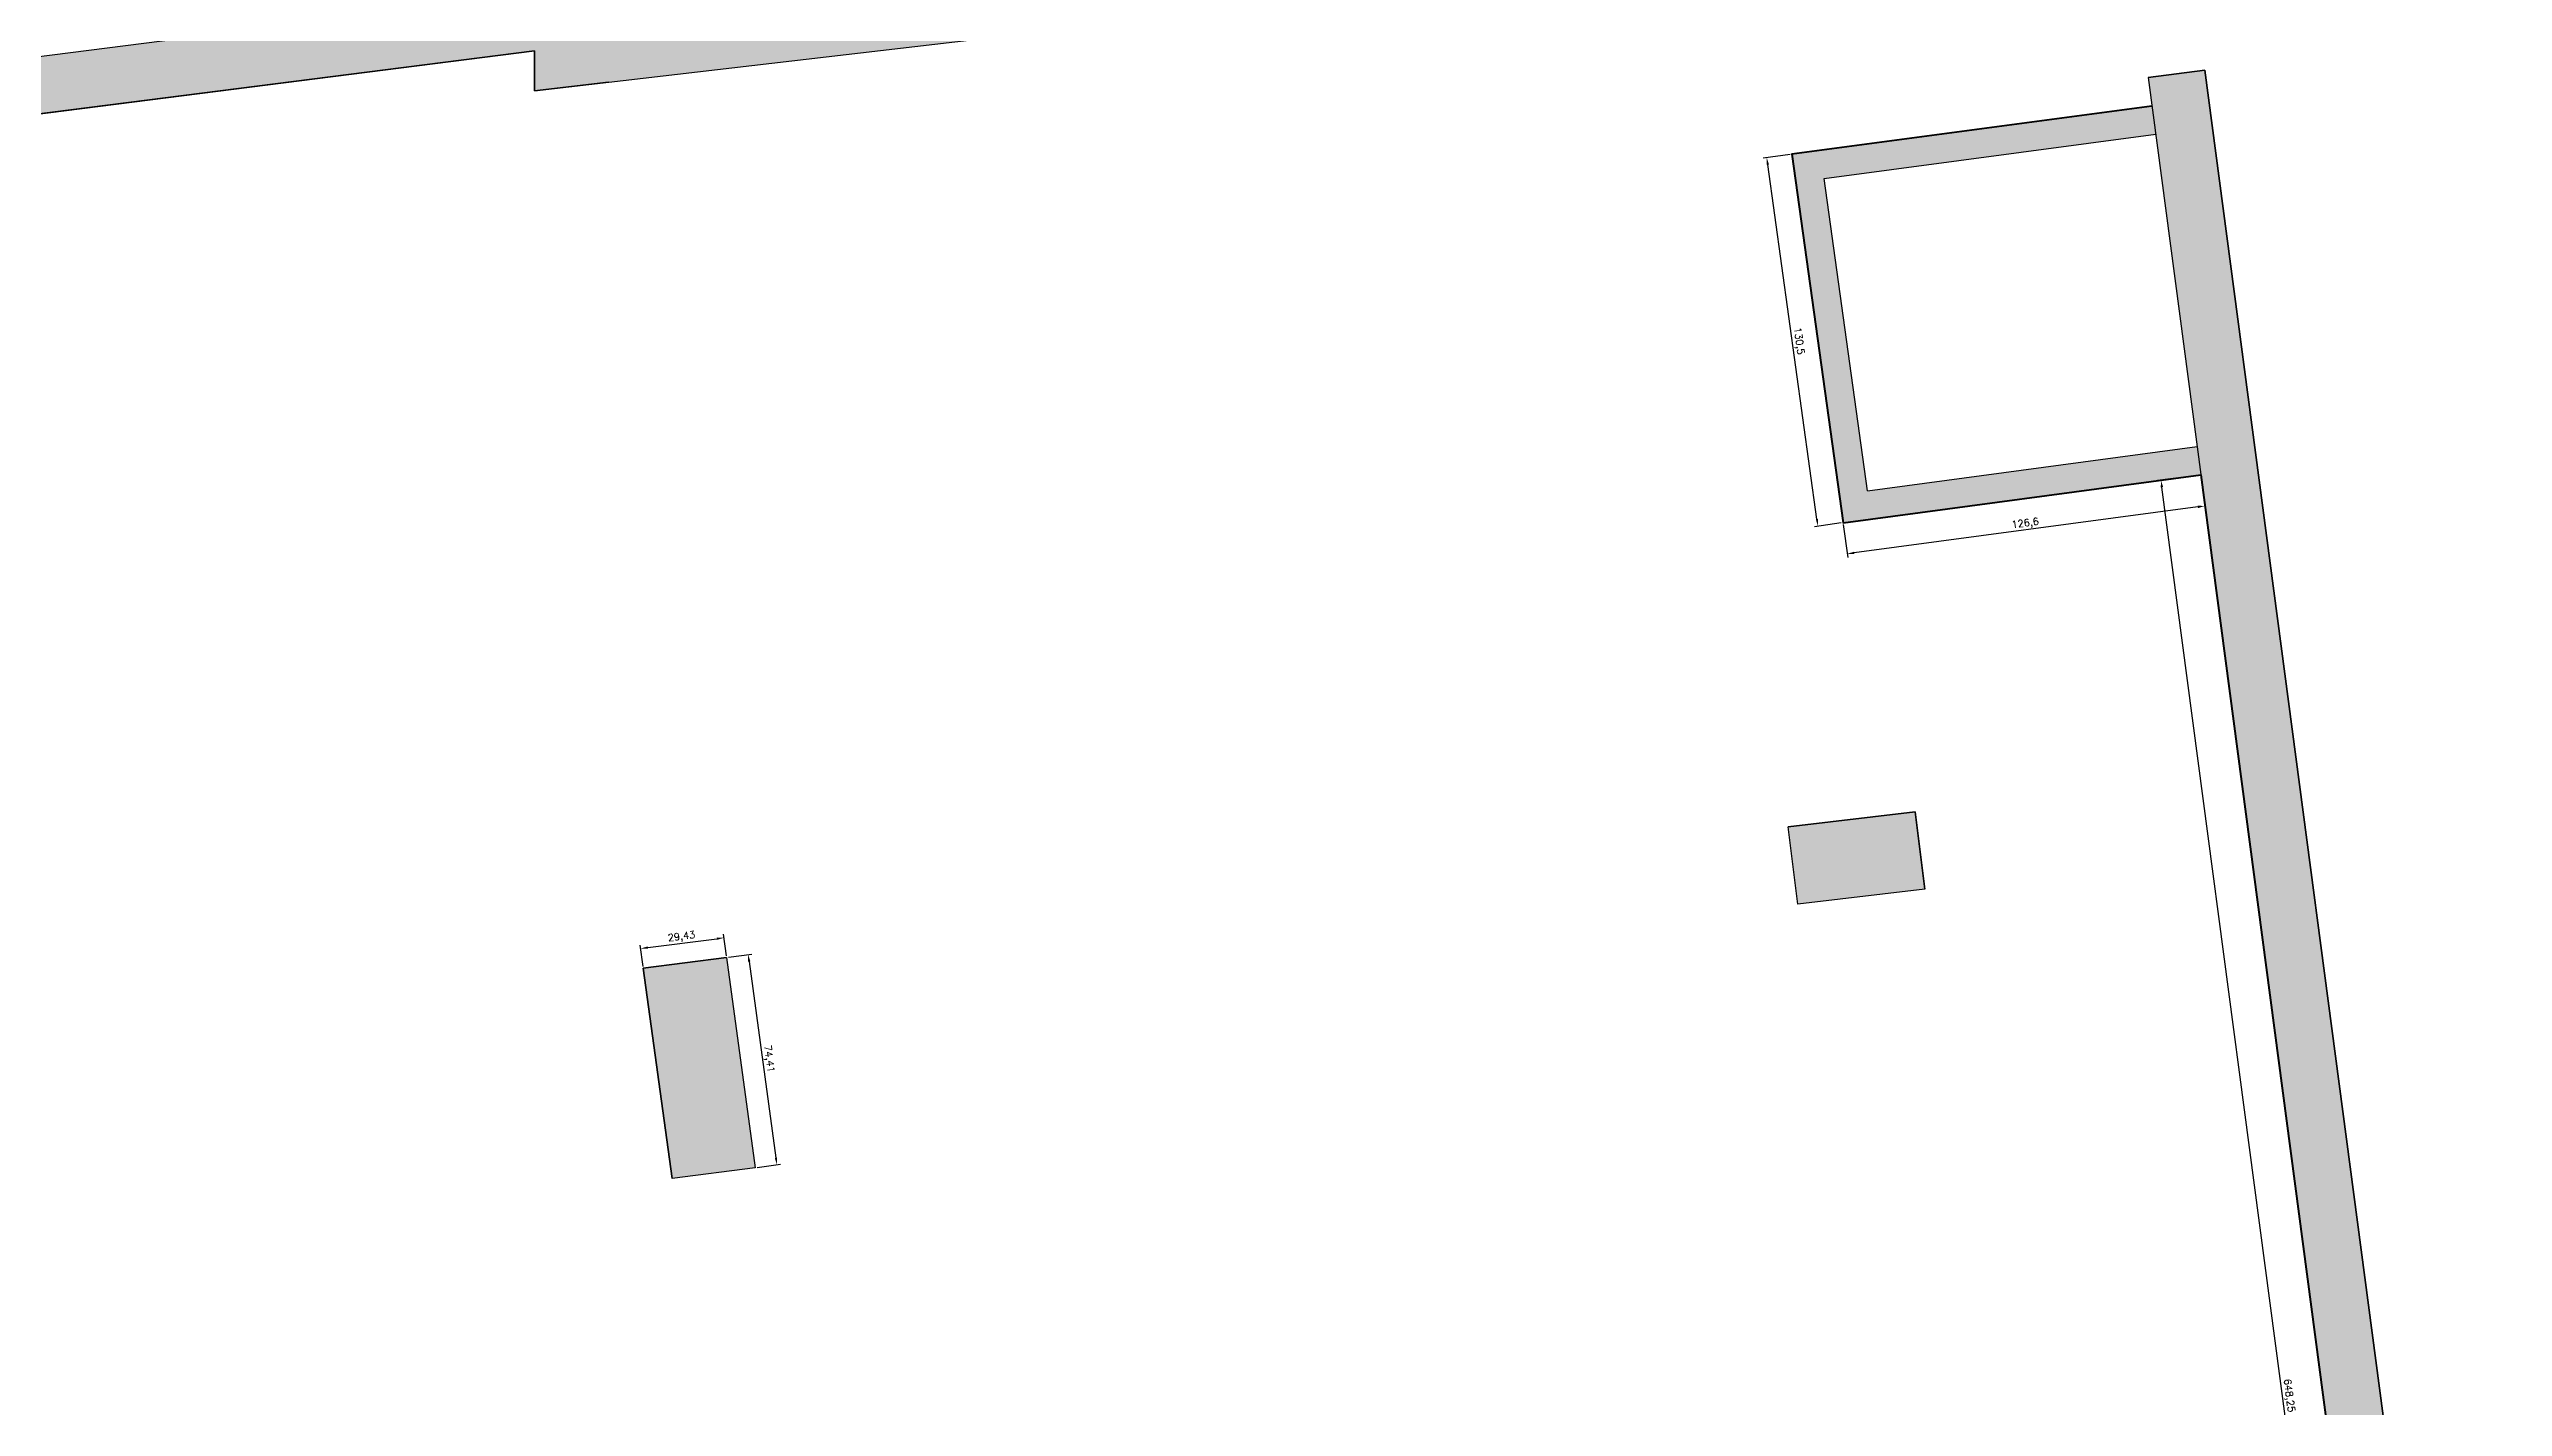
# Model space of a CAD drawing. Extents: x 24214 to 26635, y 31988 to 38688.
# Drawn here: x 25166 to 26027, y 34164 to 34640 of the extents above; entities that cross this region are included whole.
import ezdxf

# ---------------------------------------------------------------- set-up
doc = ezdxf.new("R2010")
doc.units = 0
doc.header["$MEASUREMENT"] = 0
doc.header["$PDMODE"] = 3
doc.header["$PDSIZE"] = -3
doc.layers.add('0_IO_00_DIMENSION_1-20', color=1, linetype='Continuous')
doc.layers.add('Leica_3DDisto_2D', color=5, linetype='Continuous')
doc.styles.get("Standard").update_dxf_attribs({"font": 'simplex'})
doc.dimstyles.new('ISO-25', dxfattribs={"dimtxt": 2.5, "dimasz": 2.5, "dimexe": 1.25, "dimexo": 0.625, "dimtad": 1, "dimtxsty": 'Standard', "dimcen": 2.5, "dimadec": 0, "dimazin": 0, "dimtfac": 1, "dimtmove": 0, "dimatfit": 3, "dimfxl": 1, "dimarcsym": 0})

# ---------------------------------------------------------------- blocks, each defined once
blk = doc.blocks.new('*D331')
at = {"color": 0, "linetype": 'ByBlock', "lineweight": -2, "ltscale": 5, "transparency": 33554636}
for p, q in [((25374.42, 34318.8), (25373.44, 34326.33)), ((25376.08, 34325.42), (25400.31, 34328.55)), ((25403.61, 34322.58), (25402.63, 34330.11))]:
    blk.add_line(p, q, dxfattribs=at)
at = {"color": 0, "transparency": 33554636}
for points in [[(25376.03, 34325.83), (25376.13, 34325), (25373.6, 34325.1)], [(25400.36, 34328.14), (25400.26, 34328.97), (25402.79, 34328.88)]]:
    blk.add_solid(points, dxfattribs=at)
at = {"layer": 'Defpoints', "color": 0, "transparency": 33554636}
for p in [(25402.79, 34328.88), (25374.5, 34318.18), (25403.69, 34321.96)]:
    blk.add_point(p, dxfattribs=at)
at = {"color": 0, "transparency": 33554636, "insert": (25387.92, 34329.08), "char_height": 2.5, "attachment_point": 5, "rotation": 7.37854}
blk.add_mtext('29,43', dxfattribs=at)
blk = doc.blocks.new('*D332')
at = {"color": 0, "linetype": 'ByBlock', "lineweight": -2, "ltscale": 5, "transparency": 33554636}
for p, q in [((25404.31, 34322.04), (25412.51, 34323.16)), ((25411.61, 34320.51), (25421.01, 34251.74)), ((25414.38, 34248.31), (25422.58, 34249.43))]:
    blk.add_line(p, q, dxfattribs=at)
at = {"color": 0, "transparency": 33554636}
for points in [[(25412.03, 34320.57), (25411.2, 34320.46), (25411.27, 34322.99)], [(25420.59, 34251.68), (25421.42, 34251.8), (25421.34, 34249.26)]]:
    blk.add_solid(points, dxfattribs=at)
at = {"layer": 'Defpoints', "color": 0, "transparency": 33554636}
for p in [(25403.69, 34321.96), (25413.76, 34248.23), (25421.34, 34249.26)]:
    blk.add_point(p, dxfattribs=at)
at = {"color": 0, "transparency": 33554636, "insert": (25418.4, 34286.41), "char_height": 2.5, "attachment_point": 5, "rotation": 277.7773}
blk.add_mtext('74,41', dxfattribs=at)
blk = doc.blocks.new('*D350')
at = {"color": 0, "linetype": 'ByBlock', "lineweight": -2, "ltscale": 5, "transparency": 33554636}
for p, q in [((25920.07, 34491.11), (25905.46, 34489.18)), ((25991.58, 33849.2), (25907.03, 34486.86)), ((26005.27, 33848.49), (25990.67, 33846.56))]:
    blk.add_line(p, q, dxfattribs=at)
at = {"color": 0, "transparency": 33554636}
for points in [[(25907.44, 34486.92), (25906.62, 34486.81), (25906.7, 34489.34)], [(25991.17, 33849.14), (25991.99, 33849.25), (25991.91, 33846.72)]]:
    blk.add_solid(points, dxfattribs=at)
at = {"layer": 'Defpoints', "color": 0, "transparency": 33554636}
for p in [(25906.7, 34489.34), (25920.69, 34491.2), (26005.89, 33848.57)]:
    blk.add_point(p, dxfattribs=at)
at = {"color": 0, "transparency": 33554636, "insert": (25951.4, 34168.31), "char_height": 2.5, "attachment_point": 5, "rotation": 277.55298}
blk.add_mtext('648,25', dxfattribs=at)
blk = doc.blocks.new('*D351')
at = {"color": 0, "linetype": 'ByBlock', "lineweight": -2, "ltscale": 5, "transparency": 33554636}
for p, q in [((25920.77, 34490.58), (25922.31, 34479.05)), ((25919.67, 34479.96), (25799.14, 34463.83)), ((25795.29, 34473.79), (25796.83, 34462.26))]:
    blk.add_line(p, q, dxfattribs=at)
at = {"color": 0, "transparency": 33554636}
for points in [[(25919.72, 34479.55), (25919.61, 34480.37), (25922.15, 34480.29)], [(25799.09, 34464.25), (25799.2, 34463.42), (25796.67, 34463.5)]]:
    blk.add_solid(points, dxfattribs=at)
at = {"layer": 'Defpoints', "color": 0, "transparency": 33554636}
for p in [(25920.69, 34491.2), (25795.21, 34474.41), (25796.67, 34463.5)]:
    blk.add_point(p, dxfattribs=at)
at = {"color": 0, "transparency": 33554636, "insert": (25859.13, 34473.99), "char_height": 2.5, "attachment_point": 5, "rotation": 7.62126}
blk.add_mtext('126,6', dxfattribs=at)
blk = doc.blocks.new('*D352')
at = {"color": 0, "linetype": 'ByBlock', "lineweight": -2, "ltscale": 5, "transparency": 33554636}
for p, q in [((25776.64, 34603.58), (25767.22, 34602.27)), ((25786.06, 34475.66), (25768.8, 34599.97)), ((25794.59, 34474.32), (25785.17, 34473.01))]:
    blk.add_line(p, q, dxfattribs=at)
at = {"color": 0, "transparency": 33554636}
for points in [[(25769.21, 34600.02), (25768.39, 34599.91), (25768.46, 34602.44)], [(25785.65, 34475.6), (25786.47, 34475.72), (25786.4, 34473.18)]]:
    blk.add_solid(points, dxfattribs=at)
at = {"layer": 'Defpoints', "color": 0, "transparency": 33554636}
for p in [(25768.46, 34602.44), (25777.26, 34603.66), (25795.21, 34474.41)]:
    blk.add_point(p, dxfattribs=at)
at = {"color": 0, "transparency": 33554636, "insert": (25779.52, 34538.1), "char_height": 2.5, "attachment_point": 5, "rotation": 277.90445}
blk.add_mtext('130,5', dxfattribs=at)

msp = doc.modelspace()

# ---------------------------------------------------------------- hatches: boundary and pattern name
at = {"linetype": 'ByBlock', "transparency": 33554495}
for points in [[(25336.29671, 34625.83532), (25362.26671, 34628.87156), (25466.54671, 34641.06327), (25495.81671, 34644.48532), (25441.23671, 34999.55532), (25702.12671, 35028.56532), (25712.07153, 35029.67115), (25847.29459, 35044.70745), (25867.1765, 35046.91824), (25864.54705, 35066.74913), (25418.30057, 35017.12817), (25472.89841, 34661.94209), (25356.29671, 34648.30981), (25356.29671, 34662.63377), (24928.42738, 34608.08474), (24930.95671, 34588.24532), (24935.91656, 34588.87765), (25336.29671, 34639.92209)], [(25902.21929, 34630.47374), (25920.68671, 34491.19532), (26005.87671, 33848.70532), (26006.53663, 33843.72825), (26026.60219, 33844.554), (25922.04263, 34633.12623), (25902.20748, 34630.47216)], [(25777.26031, 34603.66433), (25795.20671, 34474.40532), (25920.68671, 34491.19532), (25919.37228, 34501.10855), (25919.36046, 34501.10698), (25803.74326, 34485.63669), (25788.54733, 34595.08548), (25904.85997, 34610.64883), (25904.84816, 34610.64725), (25903.53372, 34620.5605)], [(25823.84671, 34345.90532), (25820.46671, 34372.99532), (25775.95671, 34367.79532), (25779.33671, 34340.70532)], [(25413.75671, 34248.22532), (25403.68671, 34321.95532), (25374.49671, 34318.17532), (25384.56671, 34244.44532)]]:
    msp.add_hatch(color=254, dxfattribs=at).paths.add_polyline_path(points)

# ---------------------------------------------------------------- linework, layer by layer
at = {"linetype": 'ByBlock'}
for p, q in [((25336.29671, 34625.83532), (25336.29671, 34639.92209)), ((25902.20748, 34630.47216), (25922.04263, 34633.12623))]:
    msp.add_line(p, q, dxfattribs=at)
for p, q in [((25777.26031, 34603.66433), (25903.53372, 34620.5605)), ((25788.54733, 34595.08548), (25904.85997, 34610.64883)), ((25795.20671, 34474.40532), (25777.26031, 34603.66433)), ((25803.74326, 34485.63669), (25788.54733, 34595.08548)), ((25803.74326, 34485.63669), (25919.36046, 34501.10698)), ((25795.20671, 34474.40532), (25920.68671, 34491.19532))]:
    msp.add_line(p, q)
for points in [[(24928.42738, 34608.08474), (25356.29671, 34662.63377), (25356.29671, 34648.30981), (25472.89841, 34661.94209), (25418.30057, 35017.12817), (25864.54705, 35066.74913), (25909.17272, 34730.18913)], [(24930.95671, 34588.24532), (25336.29671, 34639.92209), (25336.29671, 34625.83532), (25495.81671, 34644.48532), (25441.23671, 34999.55532), (25847.29459, 35044.70745), (25889.34938, 34727.53665)], [(25902.21929, 34630.47374), (26006.53663, 33843.72825)], [(25922.04263, 34633.12623), (26026.60219, 33844.554)], [(25775.95671, 34367.79532), (25820.46671, 34372.99532), (25823.84671, 34345.90532), (25779.33671, 34340.70532), (25775.95671, 34367.79532)], [(25374.49671, 34318.17532), (25403.68671, 34321.95532), (25413.75671, 34248.22532), (25384.56671, 34244.44532), (25374.49671, 34318.17532)]]:
    msp.add_lwpolyline(points, dxfattribs=at)
at = {"linetype": 'ByBlock', "transparency": 33554636}
for points in [[(26006.53663, 33843.72825), (26026.60219, 33844.554), (25922.04263, 34633.12623), (25902.20748, 34630.47216), (26006.53663, 33843.72825)], [(25775.95671, 34367.79532), (25820.46671, 34372.99532), (25823.84671, 34345.90532), (25779.33671, 34340.70532), (25775.95671, 34367.79532)]]:
    msp.add_lwpolyline(points, dxfattribs=at)
at = {"layer": '0_IO_00_DIMENSION_1-20', "color": 132, "lineweight": 50, "transparency": 33554636}
msp.add_line((25920.67681, 34491.19532), (26005.87663, 33848.70532), dxfattribs=at)
at = {"layer": '0_IO_00_DIMENSION_1-20', "color": 1, "lineweight": 50, "transparency": 33554636}
msp.add_lwpolyline([(25903.53372, 34620.471), (25777.26031, 34603.66433), (25795.20671, 34474.40532), (25920.68671, 34491.19532)], dxfattribs=at)
at = {"layer": 'Leica_3DDisto_2D'}
for p, q in [((25336.29671, 34639.92209), (24930.95671, 34588.24532)), ((25362.26671, 34628.87156), (25336.29671, 34625.83532)), ((25920.68671, 34491.19532), (26005.87671, 33848.70532)), ((25820.46671, 34372.99532), (25775.95671, 34367.79532)), ((25823.84671, 34345.90532), (25820.46671, 34372.99532)), ((25779.33671, 34340.70532), (25775.95671, 34367.79532)), ((25823.84671, 34345.90532), (25779.33671, 34340.70532)), ((25403.68671, 34321.95532), (25374.49671, 34318.17532)), ((25374.49671, 34318.17532), (25384.56671, 34244.44532)), ((25403.68671, 34321.95532), (25413.75671, 34248.22532)), ((25413.75671, 34248.22532), (25384.56671, 34244.44532))]:
    msp.add_line(p, q, dxfattribs=at)

# ---------------------------------------------------------------- dimensions: what is measured, and where the dimension line sits
at = {"color": 3, "linetype": 'ByBlock', "ltscale": 5, "transparency": 33554636}
for p1, p2, distance, picture, middle in [((25795.20671, 34474.40532), (25777.26031, 34603.66433), 8.88664, '*D352', (25779.52432, 34538.10332)), ((25920.68671, 34491.19532), (25795.20671, 34474.40532), 10.99987, '*D351', (25859.12531, 34473.99205)), ((26005.89398, 33848.57452), (25920.68671, 34491.19532), 14.10841, '*D350', (25951.3991, 34168.30822)), ((25374.49671, 34318.17532), (25403.68671, 34321.95532), 6.97771, '*D331', (25387.92423, 34329.08085)), ((25403.68671, 34321.95532), (25413.75671, 34248.22532), 7.65812, '*D332', (25418.40304, 34286.41259))]:
    dim = msp.add_aligned_dim(p1=p1, p2=p2, distance=distance, dimstyle='ISO-25', dxfattribs=at)
    dim.commit()
    dim.dimension.update_dxf_attribs({"geometry": picture, "text_midpoint": middle})

doc.saveas('drawing.dxf')
